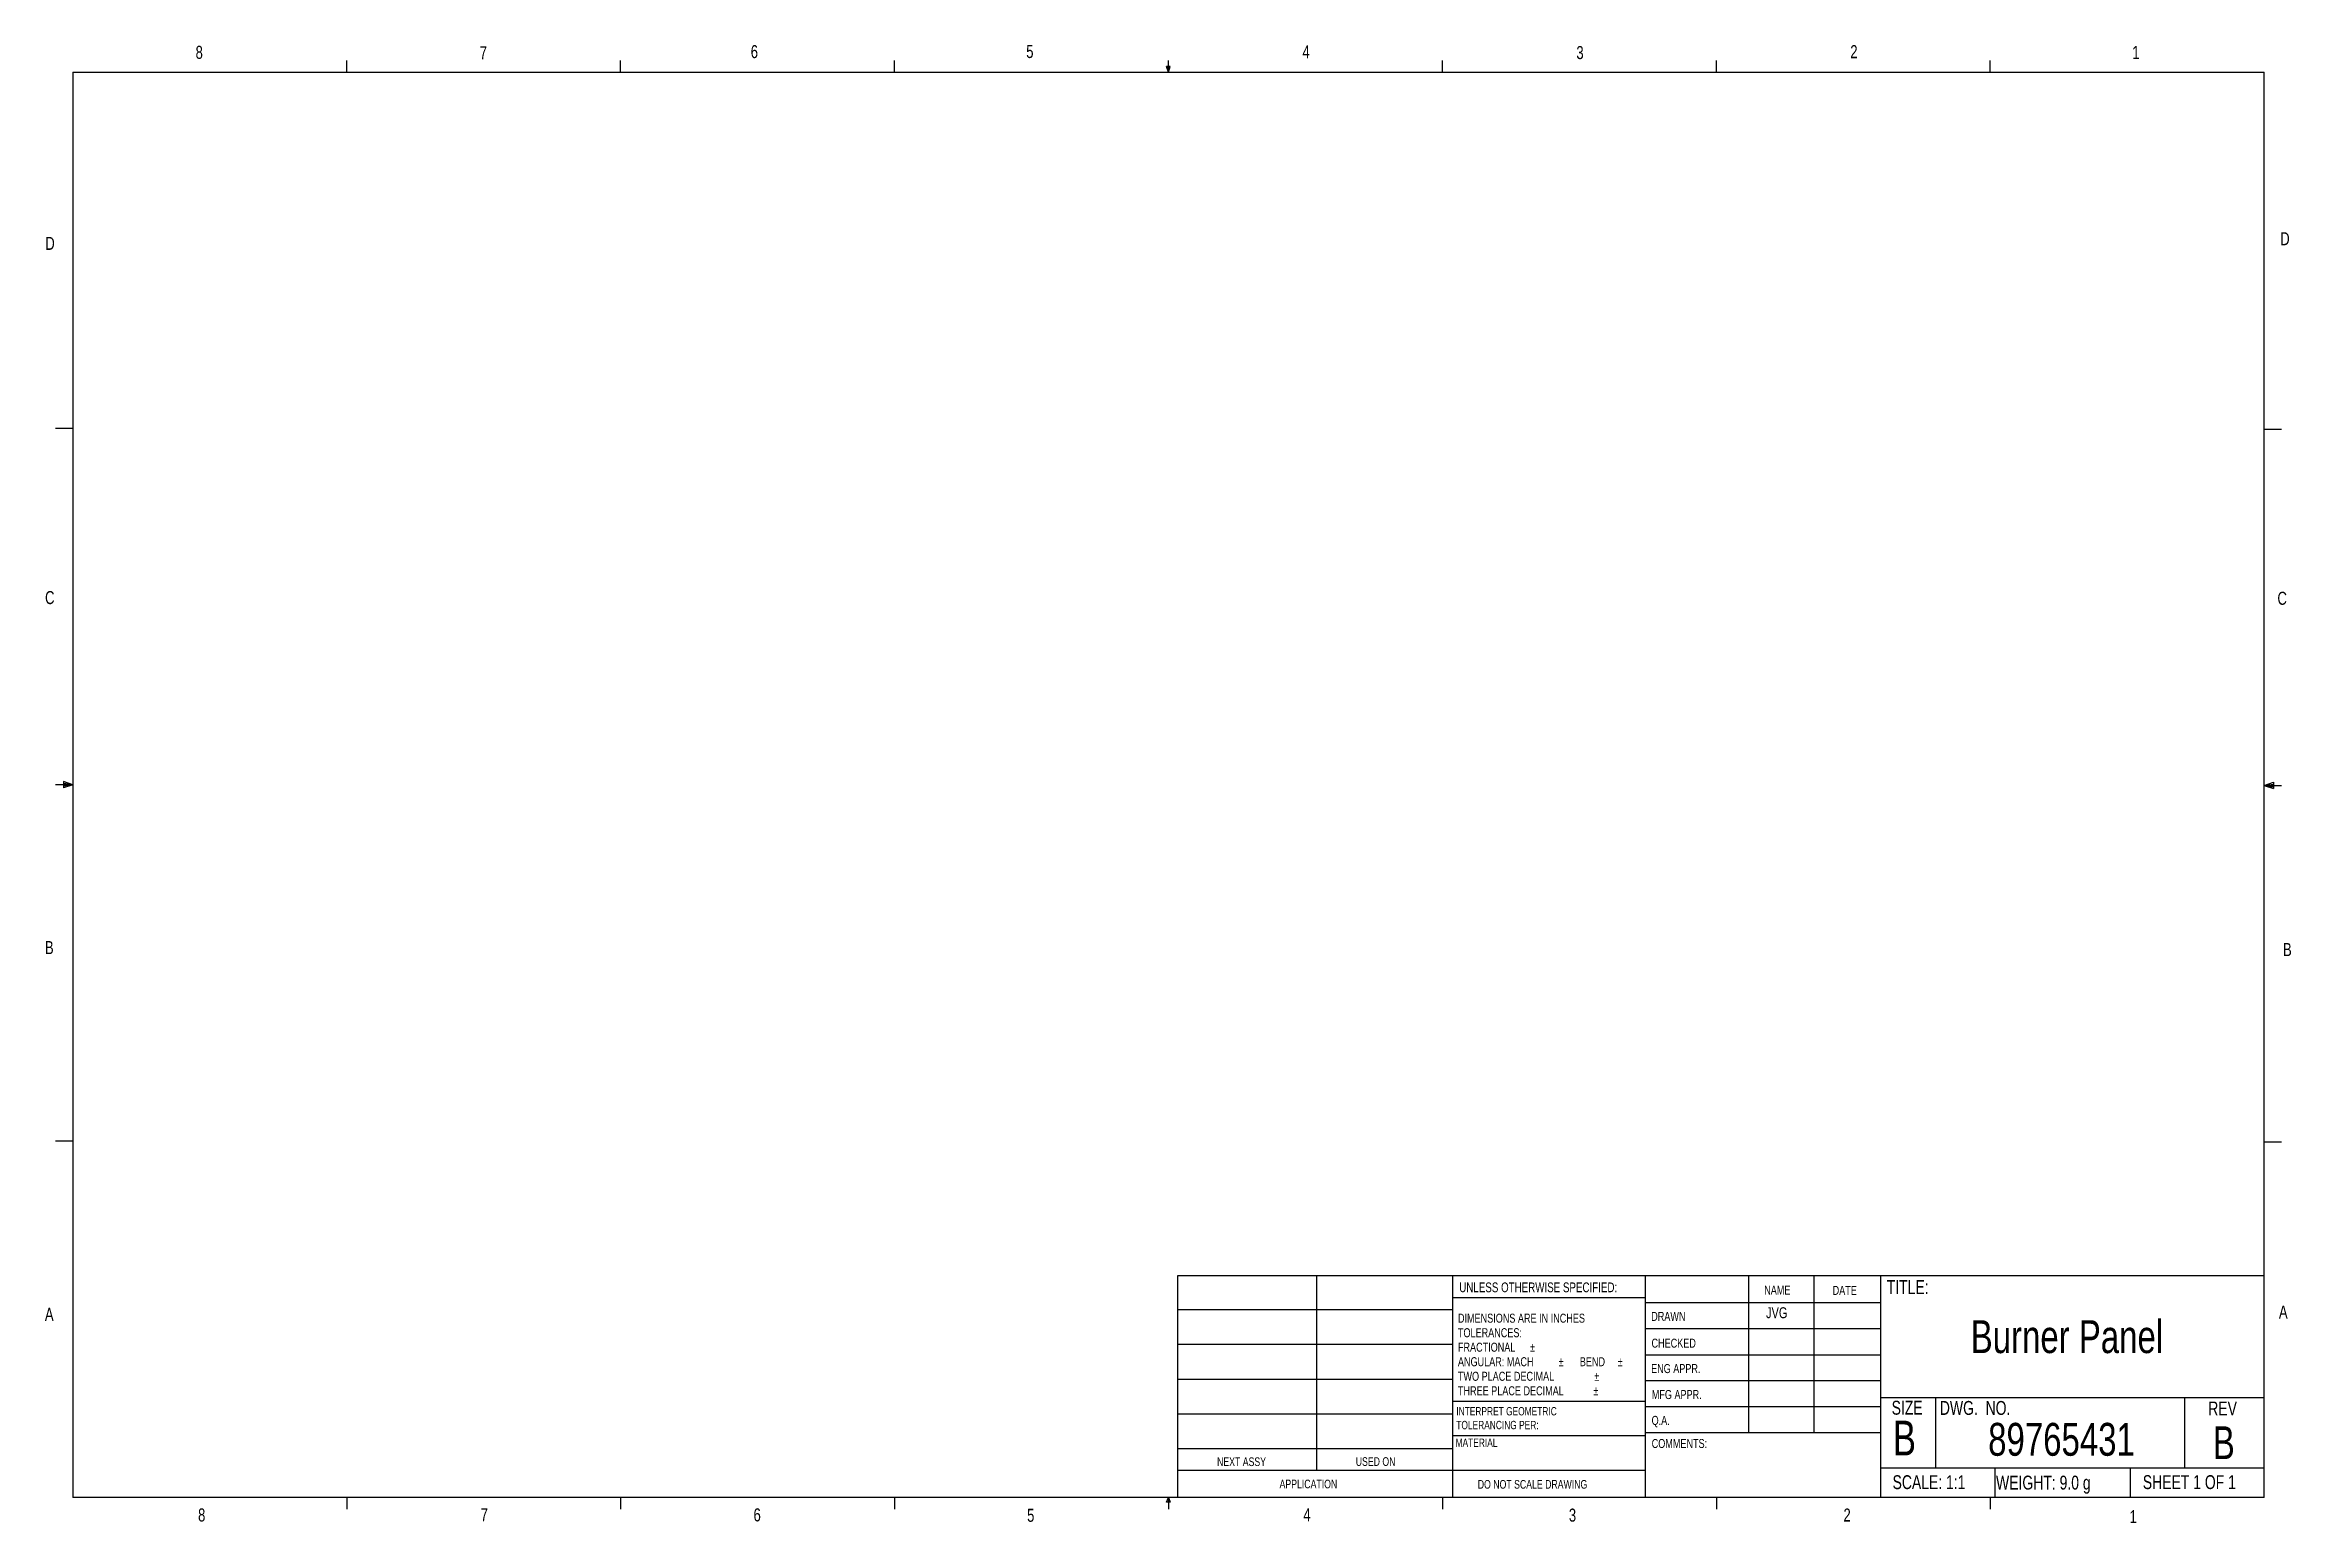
# Model space of a CAD drawing. Header units: millimetres. Extents: x 11 to 421, y 5 to 275.
import ezdxf
from ezdxf.enums import TextEntityAlignment as Align

# ---------------------------------------------------------------- set-up
doc = ezdxf.new("R2010")
doc.units = ezdxf.units.MM
doc.layers.add('OBJECT', color=4, linetype='Continuous', lineweight=15)
doc.layers.add('TITLEBLOCK', color=6, linetype='Continuous')
doc.styles.add('SLDTEXTSTYLE0', font='TXT', dxfattribs={"width": 0.75})

# ---------------------------------------------------------------- blocks, each defined once
blk = doc.blocks.new('TITLEBLOCK-B')
at = {"layer": 'TITLEBLOCK'}
for p, q in [((65.91, 270.31), (65.91, 272.46)), ((115.91, 270.31), (115.91, 272.46)), ((165.92, 270.31), (165.92, 272.46)), ((215.93, 270.31), (215.59, 271.37)), ((216.24, 271.37), (215.59, 271.37)), ((215.75, 271.37), (215.93, 270.31)), ((215.93, 270.31), (215.93, 272.46)), ((215.93, 270.31), (216.24, 271.37)), ((216.05, 271.37), (215.93, 270.31)), ((265.93, 270.31), (265.93, 272.46)), ((315.94, 270.31), (315.94, 272.46)), ((365.94, 270.31), (365.94, 272.46)), ((15.91, 270.31), (415.96, 270.31)), ((15.91, 270.31), (15.91, 9.96)), ((415.96, 9.96), (415.96, 270.31)), ((15.91, 205.22), (12.73, 205.22)), ((415.96, 205.11), (419.13, 205.11)), ((15.91, 140.13), (12.73, 140.13)), ((15.91, 140.13), (14.2, 140.74)), ((14.2, 140.74), (14.2, 139.56)), ((15.91, 140.13), (14.2, 140.36)), ((15.91, 140.13), (14.2, 139.56)), ((15.91, 140.13), (14.2, 139.87)), ((415.96, 140.02), (417.66, 140.63)), ((415.96, 140.02), (417.66, 140.25)), ((415.96, 140.02), (417.66, 139.45)), ((415.96, 140.02), (417.66, 139.76)), ((415.96, 140.02), (419.13, 140.02)), ((417.66, 140.63), (417.66, 139.45)), ((15.91, 75.05), (12.73, 75.05)), ((415.96, 74.94), (419.13, 74.94)), ((217.61, 50.53), (415.96, 50.53)), ((217.61, 9.96), (217.61, 50.53)), ((242.96, 50.53), (242.96, 14.94)), ((267.83, 9.96), (267.83, 50.53)), ((302.92, 50.53), (302.92, 9.96)), ((321.82, 50.33), (321.82, 21.75)), ((333.72, 50.33), (333.72, 21.75)), ((345.89, 50.53), (345.89, 9.96)), ((302.92, 46.41), (267.83, 46.41)), ((302.92, 45.57), (345.89, 45.57)), ((217.61, 44.28), (267.83, 44.28)), ((217.61, 37.93), (267.83, 37.93)), ((302.92, 40.8), (345.89, 40.8)), ((302.92, 36.04), (345.89, 36.04)), ((217.61, 31.58), (267.83, 31.58)), ((345.89, 31.28), (302.92, 31.28)), ((217.61, 25.23), (267.83, 25.23)), ((267.83, 27.52), (302.92, 27.52)), ((345.89, 26.52), (302.92, 26.52)), ((345.89, 28.24), (415.96, 28.24)), ((355.93, 28.24), (355.93, 15.37)), ((401.43, 28.24), (401.43, 15.37)), ((267.83, 21.3), (302.92, 21.3)), ((345.89, 21.75), (302.92, 21.75)), ((217.61, 18.88), (267.83, 18.88)), ((217.61, 14.94), (302.92, 14.94)), ((345.89, 15.37), (415.96, 15.37)), ((366.79, 15.37), (366.79, 9.96)), ((391.48, 15.37), (391.48, 9.96)), ((415.96, 9.96), (15.91, 9.96)), ((65.91, 9.96), (65.91, 7.8)), ((115.91, 9.96), (115.91, 7.8)), ((165.92, 9.96), (165.92, 7.8)), ((215.59, 9.08), (215.93, 9.96)), ((216.24, 9.08), (215.59, 9.08)), ((215.93, 9.96), (215.93, 7.8)), ((215.93, 9.96), (216.24, 9.08)), ((265.93, 9.96), (265.93, 7.8)), ((315.94, 9.96), (315.94, 7.8)), ((365.94, 9.96), (365.94, 7.8))]:
    blk.add_line(p, q, dxfattribs=at)
at = {"layer": 'TITLEBLOCK', "attachment_point": 1, "style": 'SLDTEXTSTYLE0'}
for s, insert, char_height in [('8', (38.33, 275.12), 2.38), ('7', (90.2, 275.05), 2.38), ('6', (139.67, 275.25), 2.38), ('5', (189.96, 275.27), 2.38), ('4', (240.39, 275.23), 2.38), ('3', (290.39, 275.07), 2.38), ('2', (340.39, 275.24), 2.38), ('1', (391.86, 275.08), 2.38), ('D', (10.89, 240.22), 2.38), ('D', (418.88, 241.07), 2.38), ('C', (10.85, 175.52), 2.38), ('C', (418.37, 175.39), 2.38), ('B', (10.83, 111.59), 2.38), ('B', (419.39, 111.23), 2.38), ('UNLESS OTHERWISE SPECIFIED:', (269.01, 49.23), 1.778), ('TITLE:', (347.05, 49.65), 2.54), ('NAME', (324.68, 48.66), 1.651), ('DATE', (337.17, 48.61), 1.651), ('A', (10.82, 44.6), 2.38), ('DIMENSIONS ARE IN INCHES', (268.77, 43.53), 1.651), ('DRAWN', (304.05, 43.86), 1.651), ('A', (418.64, 45.02), 2.38), ('TOLERANCES:', (268.77, 40.88), 1.651), ('FRACTIONAL', (268.77, 38.23), 1.651), ('%%p', (281.92, 38.23), 1.651), ('CHECKED', (304.11, 38.97), 1.651), ('ANGULAR: MACH', (268.77, 35.58), 1.651), ('TWO PLACE DECIMAL    ', (268.77, 32.92), 1.651), ('%%p', (287.15, 35.58), 1.651), ('     BEND ', (288.72, 35.58), 1.651), ('%%p', (297.93, 35.58), 1.651), ('ENG APPR.', (304.03, 34.33), 1.651), ('THREE PLACE DECIMAL  ', (268.77, 30.27), 1.651), ('%%p', (293.51, 30.27), 1.651), ('%%p', (293.65, 32.92), 1.651), ('MFG APPR.', (304.16, 29.58), 1.651), ('INTERPRET GEOMETRIC', (268.47, 26.47), 1.524), ('Q.A.', (304.12, 24.86), 1.651), ('SIZE', (347.94, 27.62), 2.54), ('DWG.  NO.', (356.74, 27.58), 2.54), ('REV', (405.74, 27.48), 2.54), ('MATERIAL', (268.34, 20.72), 1.524), ('TOLERANCING PER:', (268.47, 23.95), 1.524), ('COMMENTS:', (304.14, 20.64), 1.651), ('B', (348.14, 23.98), 6.35), ('NEXT ASSY', (224.8, 17.28), 1.587), ('USED ON', (250.11, 17.31), 1.587), ('APPLICATION', (236.21, 13.21), 1.5875), ('DO NOT SCALE DRAWING', (272.39, 13.15), 1.5875), ('SCALE: 1:1', (348.11, 14.02), 2.54), ('WEIGHT: 9.0 g', (367, 13.94), 2.54), ('SHEET 1 OF 1', (393.79, 14.03), 2.54), ('8', (38.78, 7.95), 2.38), ('7', (90.36, 7.96), 2.38), ('6', (140.18, 7.97), 2.38), ('5', (190.12, 7.89), 2.38), ('4', (240.54, 7.97), 2.38), ('3', (289.02, 7.92), 2.38), ('2', (339.15, 7.94), 2.38), ('1', (391.37, 7.65), 2.38)]:
    blk.add_mtext(s, dxfattribs=dict(at, insert=insert, char_height=char_height))
at = {"layer": 'TITLEBLOCK', "style": 'SLDTEXTSTYLE0', "width": 0.75}
for tag, height, p in [('DRAWN_BY', 2, (326.97, 43.7)), ('TITLE', 6, (379.94, 39.45)), ('DWG_NO', 6, (378.95, 20.58)), ('REV', 6, (408.58, 19.96))]:
    blk.add_attdef(tag, text='', height=height, dxfattribs=at).set_placement(p, align=Align.MIDDLE)

msp = doc.modelspace()

# ---------------------------------------------------------------- block references
at = {"layer": 'OBJECT'}
msp.add_blockref('TITLEBLOCK-B', (0, 0), dxfattribs=at).add_auto_attribs({'TITLE': 'Burner Panel', 'REV': 'B', 'DWG_NO': '89765431', 'DRAWN_BY': 'JVG'})

doc.saveas('drawing.dxf')
